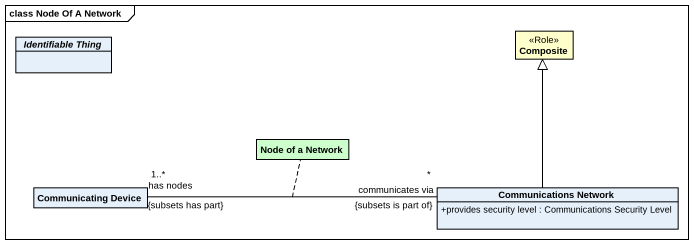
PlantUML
@startuml
mainframe class Node Of A Network
hide circle
hide empty members
skinparam classAttributeIconSize 0
abstract class "Identifiable Thing" as Identifiable_Thing
class Composite <<Role>> #FFFFCC
class "Node of a Network" as Node_of_a_Network #CCFFCC
class "Communicating Device" as Communicating_Device
class "Communications Network" as Communications_Network {
  +provides security level : Communications Security Level
}
Communicating_Device "has nodes\n1..*\n{subsets has part}" -right- "communicates via\n*\n{subsets is part of}" Communications_Network
(Communicating_Device, Communications_Network) .. Node_of_a_Network
Communications_Network -up-|> Composite
@enduml
